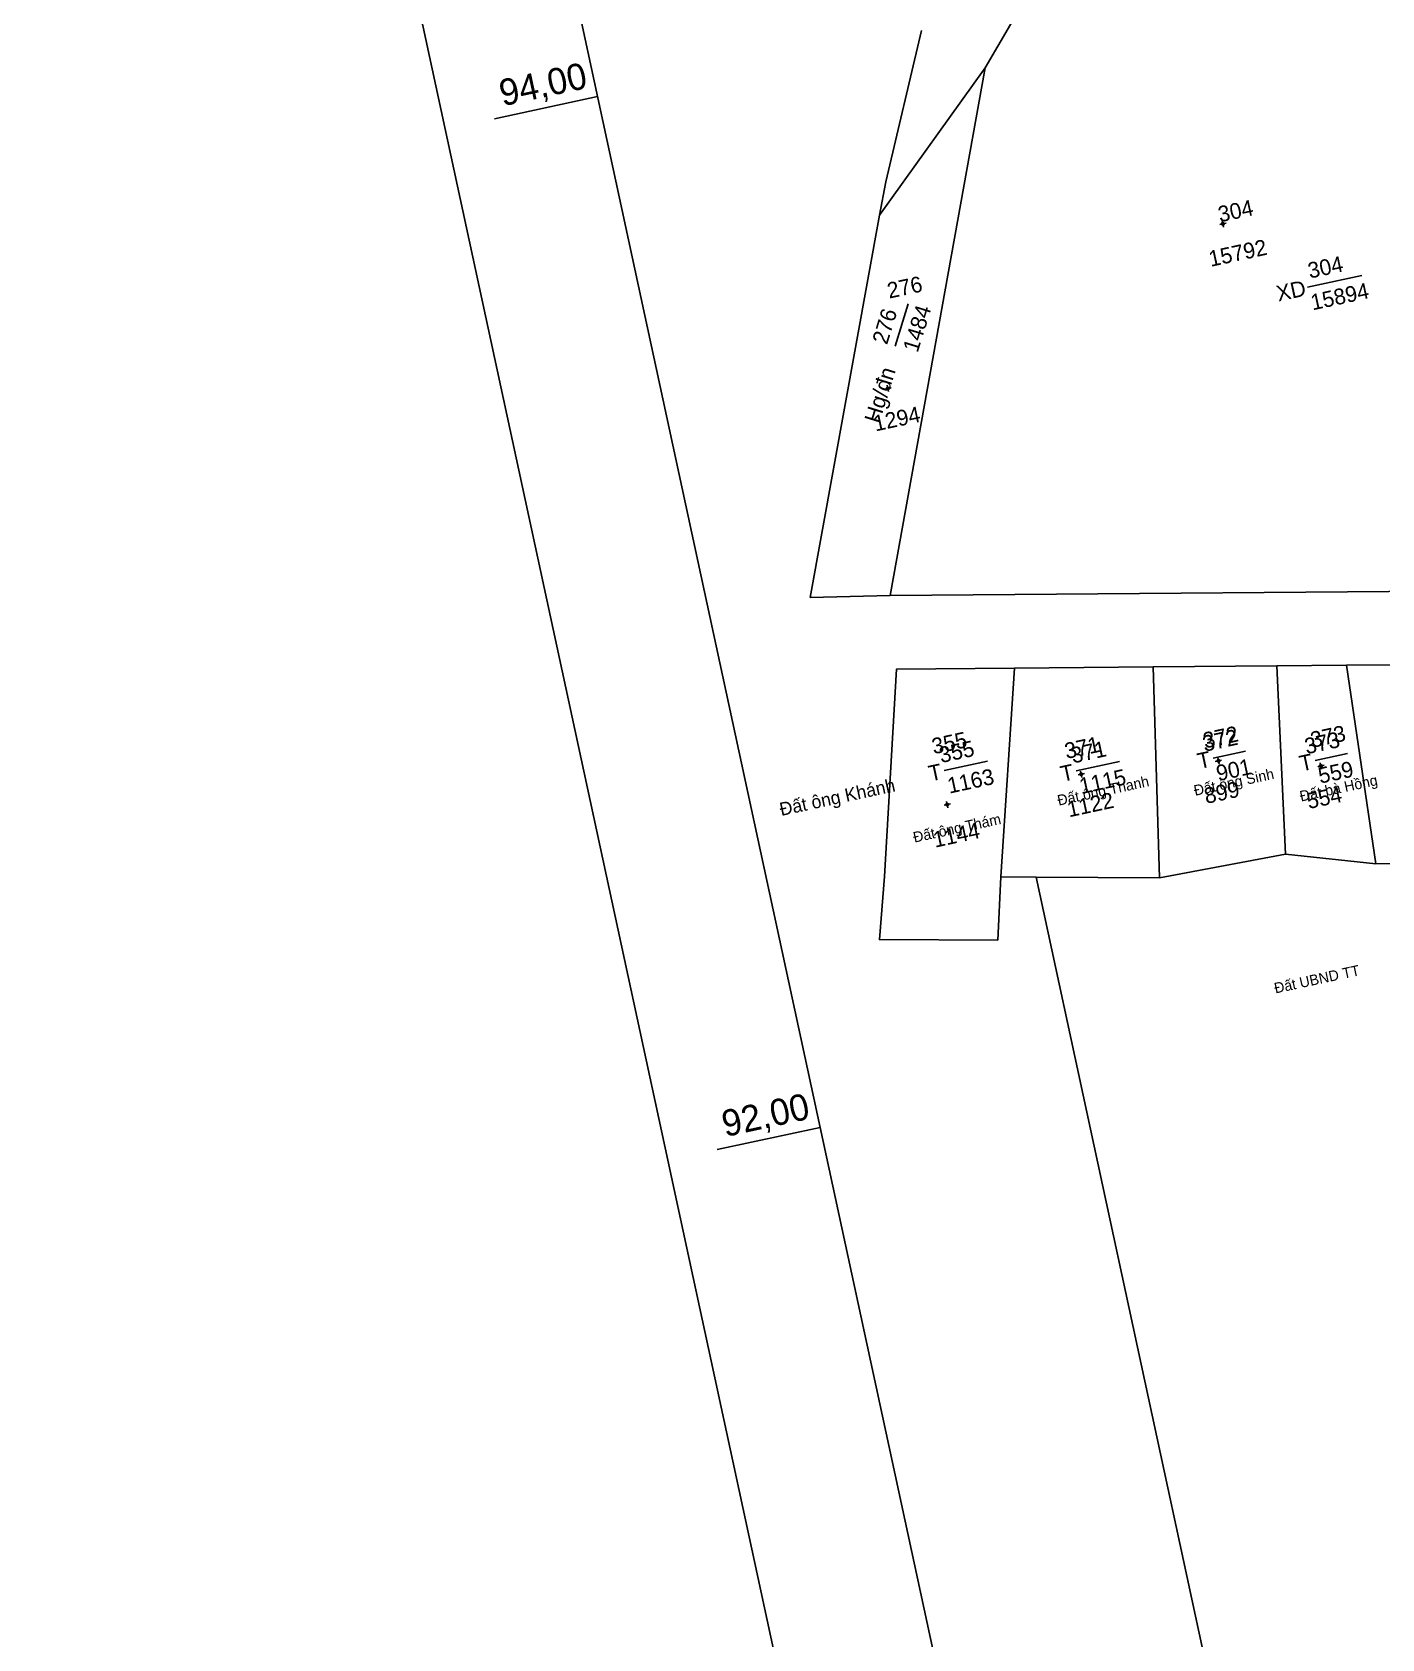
# Model space of a CAD drawing. Extents: x 537054 to 538409, y 1836408 to 1837892.
# Drawn here: x 537054.4 to 537310.3, y 1836934.9 to 1837239.7 of the extents above; entities that cross this region are included whole.
import ezdxf

# ---------------------------------------------------------------- set-up
doc = ezdxf.new("R2010")
doc.units = 0
for name, color, linetype in [('Level 11', 7, 'Continuous'), ('Level 15', 7, 'Continuous'), ('Level 2', 7, 'Continuous'), ('Level 22', 7, 'Continuous'), ('Level 45', 7, 'Continuous'), ('Level 56', 7, 'Continuous'), ('Level 63', 7, 'Continuous')]:
    doc.layers.add(name, color=color, linetype=linetype)

msp = doc.modelspace()

# ---------------------------------------------------------------- linework, layer by layer
at = {"layer": 'Level 11'}
for p, q in [((537279.86, 1837203.27), (537279.56, 1837203.21)), ((537280.1, 1837203.64), (537279.86, 1837203.27)), ((537279.86, 1837203.27), (537280.23, 1837203.04)), ((537280.03, 1837203.95), (537280.1, 1837203.64)), ((537280.47, 1837203.41), (537280.1, 1837203.64)), ((537280.23, 1837203.04), (537280.47, 1837203.41)), ((537280.23, 1837203.04), (537280.3, 1837202.73)), ((537280.77, 1837203.47), (537280.47, 1837203.41)), ((537216.31, 1837172.06), (537216, 1837171.99)), ((537216.55, 1837172.43), (537216.31, 1837172.06)), ((537216.31, 1837172.06), (537216.68, 1837171.82)), ((537216.48, 1837172.73), (537216.55, 1837172.43)), ((537216.91, 1837172.19), (537216.55, 1837172.43)), ((537216.68, 1837171.82), (537216.91, 1837172.19)), ((537216.68, 1837171.82), (537216.74, 1837171.52)), ((537217.23, 1837172.26), (537216.91, 1837172.19)), ((537279.02, 1837101.42), (537278.71, 1837101.36)), ((537279.25, 1837101.79), (537279.02, 1837101.42)), ((537279.02, 1837101.42), (537279.39, 1837101.19)), ((537279.19, 1837102.09), (537279.25, 1837101.79)), ((537279.62, 1837101.55), (537279.25, 1837101.79)), ((537279.39, 1837101.19), (537279.62, 1837101.55)), ((537279.39, 1837101.19), (537279.45, 1837100.88)), ((537279.93, 1837101.62), (537279.62, 1837101.55)), ((537298.44, 1837100.44), (537298.14, 1837100.37)), ((537298.68, 1837100.81), (537298.44, 1837100.44)), ((537298.44, 1837100.44), (537298.81, 1837100.2)), ((537298.61, 1837101.11), (537298.68, 1837100.81)), ((537299.05, 1837100.57), (537298.68, 1837100.81)), ((537298.81, 1837100.2), (537299.05, 1837100.57)), ((537299.35, 1837100.64), (537299.05, 1837100.57)), ((537253, 1837098.86), (537252.69, 1837098.8)), ((537253.24, 1837099.23), (537253, 1837098.86)), ((537253, 1837098.86), (537253.37, 1837098.63)), ((537253.17, 1837099.55), (537253.24, 1837099.23)), ((537253.61, 1837099), (537253.24, 1837099.23)), ((537253.37, 1837098.63), (537253.61, 1837099)), ((537253.37, 1837098.63), (537253.44, 1837098.31)), ((537253.92, 1837099.06), (537253.61, 1837099)), ((537298.81, 1837100.2), (537298.88, 1837099.9)), ((537227.59, 1837093.11), (537227.29, 1837093.05)), ((537227.83, 1837093.48), (537227.59, 1837093.11)), ((537227.59, 1837093.11), (537227.96, 1837092.88)), ((537227.76, 1837093.79), (537227.83, 1837093.48)), ((537228.2, 1837093.24), (537227.83, 1837093.48)), ((537227.96, 1837092.88), (537228.2, 1837093.24)), ((537227.96, 1837092.88), (537228.03, 1837092.56)), ((537228.5, 1837093.31), (537228.2, 1837093.24))]:
    msp.add_line(p, q, dxfattribs=at)
for centre in [(537280.17, 1837203.34), (537216.61, 1837172.13), (537279.32, 1837101.49), (537298.75, 1837100.51), (537253.3, 1837098.93), (537227.9, 1837093.18)]:
    msp.add_circle(centre, 0.075, dxfattribs=at)
at = {"layer": 'Level 15'}
for p, q in [((537296.22, 1837191.32), (537306.49, 1837193.53)), ((537217.99, 1837180.12), (537220.47, 1837188.14)), ((537227.33, 1837099.64), (537235.54, 1837101.42)), ((537252.35, 1837099.57), (537260.56, 1837101.35)), ((537278.32, 1837102.01), (537284.48, 1837103.34)), ((537297.65, 1837101.54), (537303.81, 1837102.87))]:
    msp.add_line(p, q, dxfattribs=at)
at = {"layer": 'Level 22'}
for points in [[(537265.23, 1837284.58), (537235.07, 1837232.95)], [(537216.22, 1837211.31), (537222.99, 1837240.02)], [(537235.07, 1837232.95), (537215.07, 1837204.95)], [(537217.04, 1837132.87), (537235.07, 1837232.95)], [(537216.22, 1837211.31), (537215.07, 1837204.95)], [(537217.04, 1837132.87), (537201.93, 1837132.48), (537215.07, 1837204.95)], [(537353.15, 1837134.64), (537343.18, 1837133.84), (537217.04, 1837132.87)], [(537240.66, 1837119.08), (537218.3, 1837118.88), (537216.01, 1837079.53), (537215.02, 1837067.57), (537237.48, 1837067.48), (537238.08, 1837079.47)], [(537240.66, 1837119.08), (537238.08, 1837079.47)], [(537266.95, 1837119.3), (537240.66, 1837119.08)], [(537290.38, 1837119.5), (537266.95, 1837119.3)], [(537268.16, 1837079.28), (537266.95, 1837119.3)], [(537303.58, 1837119.62), (537290.38, 1837119.5)], [(537290.38, 1837119.5), (537292.01, 1837083.76)], [(537321.58, 1837119.77), (537303.58, 1837119.62)], [(537303.58, 1837119.62), (537309.17, 1837081.97)], [(537292.01, 1837083.76), (537268.16, 1837079.28)], [(537309.17, 1837081.97), (537292.01, 1837083.76)], [(537244.75, 1837079.43), (537238.08, 1837079.47)], [(537268.16, 1837079.28), (537244.75, 1837079.43)], [(537285.97, 1836888.25), (537244.75, 1837079.43)], [(537327.09, 1837082.05), (537309.17, 1837081.97)]]:
    msp.add_lwpolyline(points, dxfattribs=at)
at = {"layer": 'Level 63'}
for p, q in [((537142.04, 1837223.24), (537161.59, 1837227.46)), ((537184.24, 1837027.74), (537203.79, 1837031.96))]:
    msp.add_line(p, q, dxfattribs=at)
for points in [[(537294.94, 1836469.79), (537054.37, 1837584.12), (538168.69, 1837824.69), (538409.27, 1836710.36)], [(537319.86, 1836494.35), (537087.72, 1837569.58), (538162.95, 1837801.71), (538395.09, 1836726.48)]]:
    msp.add_lwpolyline(points, close=True, dxfattribs=at)

# ---------------------------------------------------------------- texts
at = {"layer": 'Level 15'}
for s, rotation, p in [('304', 12.1827, (537296.64, 1837192.94)), ('XD', 12.1827, (537290.68, 1837188.59)), ('15894', 12.1827, (537297.17, 1837186.92)), ('276', 72.8249, (537216.47, 1837180.28)), ('1484', 72.8249, (537222.28, 1837178.79)), ('Hg/đn', 72.8249, (537214.99, 1837165.34)), ('372', 12.1827, (537276.68, 1837103.19)), ('373', 12.1827, (537296.02, 1837102.72)), ('355', 12.1827, (537226.72, 1837101.05)), ('371', 12.1827, (537251.74, 1837100.98)), ('T', 12.1827, (537224.71, 1837097.55)), ('T', 12.1827, (537249.73, 1837097.47)), ('T', 12.1827, (537275.7, 1837099.91)), ('901', 12.1827, (537279.27, 1837097.61)), ('T', 12.1827, (537295.04, 1837099.44)), ('559', 12.1827, (537298.6, 1837097.14)), ('1163', 12.1827, (537228.28, 1837095.25)), ('1115', 12.1827, (537253.3, 1837095.17))]:
    msp.add_text(s, height=3, rotation=rotation, dxfattribs=at).set_placement(p)
at = {"layer": 'Level 2'}
for s, height, p in [('Đất ông Khánh', 2.5, (537196.41, 1837091.02)), ('Đất ông Thanh', 2, (537249.02, 1837092.97)), ('Đất ông Sinh', 2, (537274.89, 1837094.84)), ('Đất bà Hồng', 2, (537294.97, 1837093.75)), ('Đất ông Thám', 2, (537221.67, 1837085.96)), ('Đất UBND TT', 2, (537290.13, 1837057.35))]:
    msp.add_text(s, height=height, rotation=12.1827, dxfattribs=at).set_placement(p)
at = {"layer": 'Level 45'}
for s, p in [('304', (537279.61, 1837203.61)), ('276', (537216.87, 1837189.14)), ('355', (537225.32, 1837102.71)), ('372', (537276.77, 1837103.82)), ('373', (537297.13, 1837103.94)), ('371', (537250.5, 1837101.82))]:
    msp.add_text(s, height=3, rotation=12.1827, dxfattribs=at).set_placement(p)
at = {"layer": 'Level 56'}
for s, p in [('15792', (537277.84, 1837195.17)), ('1294', (537214.28, 1837163.95)), ('899', (537276.99, 1837093.31)), ('1122', (537250.98, 1837090.76)), ('554', (537296.42, 1837092.33)), ('1144', (537225.57, 1837085))]:
    msp.add_text(s, height=3, rotation=12.1827, dxfattribs=at).set_placement(p)
at = {"layer": 'Level 63'}
for s, p in [('94,00', (537143.57, 1837225.62)), ('92,00', (537185.77, 1837030.12))]:
    msp.add_text(s, height=5, rotation=12.1827, dxfattribs=at).set_placement(p)

doc.saveas('drawing.dxf')
